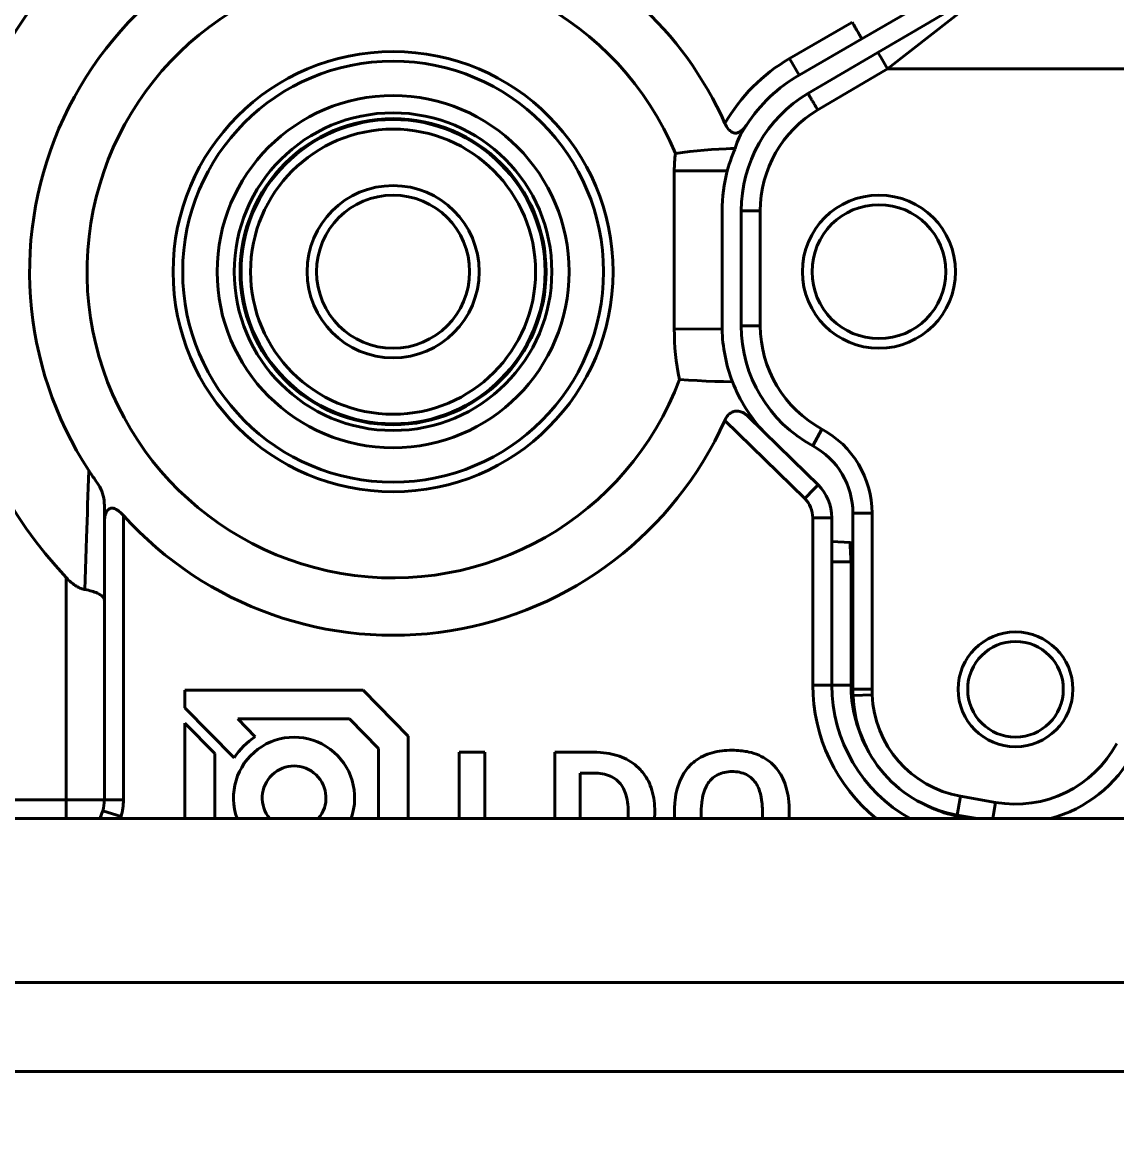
# Model space of a CAD drawing. Header units: millimetres. Extents: x 15 to 415, y 5 to 292.
# Drawn here: x 138.3 to 145.46, y 225.23 to 232.49 of the extents above; entities that cross this region are included whole.
import ezdxf

# ---------------------------------------------------------------- set-up
doc = ezdxf.new("R2010")
doc.units = ezdxf.units.MM
doc.layers.add('Annotations', color=7, linetype='Continuous')
doc.layers.add('Geometries', color=7, linetype='Continuous')
doc.styles.add('Shapr2', font='txt', dxfattribs={"height": 3.3495})
doc.dimstyles.new('ISO-25', dxfattribs={"dimtxt": 2.5, "dimasz": 2.5, "dimexe": 1.25, "dimexo": 0.625, "dimtad": 1, "dimtxsty": 'Standard', "dimcen": 2.5, "dimadec": 0, "dimazin": 0, "dimtfac": 1, "dimtmove": 0, "dimatfit": 3, "dimfxl": 1, "dimarcsym": 0})

# ---------------------------------------------------------------- blocks, each defined once
blk = doc.blocks.new('*D2')
at = {"layer": 'Annotations', "color": 0, "linetype": 'Continuous', "lineweight": 15}
for p, q in [((179.652, 228.9236), (179.652, 184.3288)), ((55.4198, 223.1803), (55.4198, 184.3288)), ((177.152, 185.5788), (57.9198, 185.5788))]:
    blk.add_line(p, q, dxfattribs=at)
at = {"layer": 'Annotations', "color": 0}
for points in [[(57.9198, 185.9955), (57.9198, 185.1621), (55.4198, 185.5788)], [(177.152, 185.1621), (177.152, 185.9955), (179.652, 185.5788)]]:
    blk.add_solid(points, dxfattribs=at)
at = {"layer": 'Defpoints', "color": 0}
for p in [(179.652, 229.5486), (55.4198, 223.8053), (55.4198, 185.5788)]:
    blk.add_point(p, dxfattribs=at)
at = {"layer": 'Annotations', "color": 0, "lineweight": 15, "insert": (117.8778, 188.2725), "char_height": 3.3495, "attachment_point": 5, "style": 'Shapr2'}
blk.add_mtext('\\A1;496,93', dxfattribs=at)

msp = doc.modelspace()

# ---------------------------------------------------------------- linework, layer by layer
at = {"layer": 'Geometries', "linetype": 'Continuous', "lineweight": 40}
for p, q in [((143.7898, 232.3859), (144.3145, 232.6898)), ((143.9585, 232.1891), (144.5307, 232.6361)), ((144.3629, 232.5709), (144.2302, 232.4932)), ((143.7256, 232.4932), (143.318, 232.2571)), ((143.7272, 232.4941), (143.7256, 232.4932)), ((144.2302, 232.4932), (143.8953, 232.2969)), ((143.3807, 232.1489), (143.7898, 232.3859)), ((143.318, 232.2571), (143.3807, 232.1489)), ((143.8953, 232.2969), (143.4383, 232.0291)), ((143.8953, 232.2969), (143.9138, 232.2653)), ((143.9138, 232.2653), (143.9585, 232.1891)), ((143.9585, 232.1891), (143.5018, 231.9215)), ((145.7319, 232.1891), (143.9585, 232.1891)), ((143.5018, 231.9215), (143.5018, 231.9215)), ((142.5647, 231.5244), (142.9113, 231.5244)), ((142.5647, 231.5244), (142.5647, 230.4908)), ((142.8769, 230.512), (142.8769, 231.262)), ((143.0019, 231.262), (143.0019, 230.512)), ((143.1269, 231.262), (143.0019, 231.262)), ((143.1269, 230.512), (143.1269, 231.262)), ((142.8771, 230.4901), (142.8769, 230.512)), ((143.0385, 230.512), (143.0019, 230.512)), ((143.1269, 230.512), (143.0385, 230.512)), ((142.5647, 230.4908), (142.8771, 230.4901)), ((143.1496, 229.8186), (143.0429, 229.9228)), ((142.8943, 229.8932), (143.4168, 229.3831)), ((143.1496, 229.8186), (143.4266, 229.5483)), ((143.4698, 229.727), (143.5292, 229.8369)), ((143.5041, 229.4726), (143.4266, 229.5483)), ((143.4785, 229.4464), (143.4168, 229.3831)), ((143.5041, 229.4726), (143.4785, 229.4464)), ((138.8404, 229.3402), (138.8404, 229.2448)), ((138.9654, 227.4149), (138.9654, 229.2722)), ((143.7319, 229.2872), (143.7319, 229.0945)), ((143.7319, 229.2872), (143.8569, 229.2872)), ((143.8569, 228.137), (143.8569, 229.2872)), ((138.8404, 229.2448), (138.8404, 229.2248)), ((138.8404, 229.2248), (138.8404, 228.7194)), ((143.4695, 229.2579), (143.4695, 228.1649)), ((143.5945, 229.2579), (143.4695, 229.2579)), ((143.5945, 229.1016), (143.5945, 229.2579)), ((143.713, 229.0955), (143.5945, 229.1017)), ((143.5945, 228.97), (143.5945, 229.1016)), ((143.7319, 229.0945), (143.713, 229.0955)), ((143.7319, 229.0945), (143.7319, 228.9693)), ((143.5945, 228.1649), (143.5945, 228.97)), ((143.5945, 228.97), (143.6311, 228.97)), ((143.6311, 228.97), (143.7195, 228.97)), ((143.7195, 228.1649), (143.7195, 228.97)), ((143.7195, 228.97), (143.7319, 228.9693)), ((143.7319, 228.9693), (143.7319, 228.137)), ((138.5904, 228.8675), (138.5904, 227.4149)), ((138.8404, 228.7194), (138.8404, 227.4149)), ((139.3669, 228.017), (139.3669, 228.1311)), ((139.3669, 228.1311), (140.5306, 228.1311)), ((140.5306, 228.1311), (140.8259, 227.8311)), ((143.5945, 228.1649), (143.4695, 228.1649)), ((143.5945, 228.1649), (143.7195, 228.1649)), ((143.7319, 228.137), (143.8569, 228.137)), ((143.7326, 228.0971), (143.8575, 228.1018)), ((139.6886, 227.6896), (139.3669, 228.017)), ((139.3669, 227.2925), (139.3669, 227.9169)), ((139.3669, 227.9169), (139.5615, 227.7185)), ((140.443, 227.9434), (139.7116, 227.9434)), ((139.7116, 227.9434), (139.8266, 227.827)), ((140.6314, 227.7511), (140.443, 227.9434)), ((140.8259, 227.8311), (140.8259, 227.2925)), ((140.6321, 227.2925), (140.6314, 227.7511)), ((139.5615, 227.7185), (139.5615, 227.2925)), ((141.1592, 227.7264), (141.3264, 227.7264)), ((141.1592, 227.2925), (141.1592, 227.7264)), ((141.3264, 227.7264), (141.3264, 227.2925)), ((141.7832, 227.2925), (141.7832, 227.7264)), ((141.7832, 227.7264), (142.0306, 227.7264)), ((141.9504, 227.5895), (141.9504, 227.2925)), ((142.0393, 227.5895), (141.9504, 227.5895)), ((138.5904, 227.4149), (137.988, 227.4149)), ((138.5904, 227.2925), (138.5904, 227.4149)), ((138.8404, 227.4149), (138.5904, 227.4149)), ((138.9654, 227.4149), (138.8404, 227.4149)), ((144.4202, 227.3516), (144.4355, 227.4387)), ((144.6642, 227.3984), (144.4355, 227.4387)), ((144.6455, 227.2925), (144.6642, 227.3984)), ((138.9493, 227.3062), (138.8297, 227.3424)), ((138.9493, 227.2925), (138.9493, 227.3062)), ((143.3162, 227.3142), (143.3164, 227.3331)), ((144.4138, 227.3156), (144.4202, 227.3516)), ((144.4138, 227.3156), (144.5449, 227.2925)), ((138.5904, 227.2925), (138.2554, 227.2925)), ((138.5904, 227.2925), (138.8084, 227.2925)), ((138.8084, 227.2925), (138.9232, 227.2925)), ((138.9404, 227.2925), (138.9232, 227.2925)), ((138.9404, 227.2925), (138.9493, 227.2925)), ((138.9493, 227.2925), (139.3669, 227.2925)), ((139.3669, 227.2925), (139.5615, 227.2925)), ((139.7083, 227.2925), (139.5615, 227.2925)), ((139.7083, 227.2925), (139.9221, 227.2925)), ((139.9221, 227.2925), (140.2385, 227.2925)), ((140.2385, 227.2925), (140.2428, 227.2925)), ((140.2428, 227.2925), (140.2517, 227.2925)), ((140.4524, 227.2925), (140.2517, 227.2925)), ((140.4524, 227.2925), (140.6321, 227.2925)), ((140.6321, 227.2925), (140.8259, 227.2925)), ((140.8259, 227.2925), (141.1592, 227.2925)), ((141.1592, 227.2925), (141.3264, 227.2925)), ((141.3264, 227.2925), (141.7832, 227.2925)), ((141.7832, 227.2925), (141.9504, 227.2925)), ((141.9504, 227.2925), (142.2617, 227.2925)), ((142.4353, 227.2925), (142.2617, 227.2925)), ((142.5668, 227.2925), (142.4353, 227.2925)), ((142.5668, 227.2925), (142.7423, 227.2925)), ((142.7423, 227.2925), (143.1399, 227.2925)), ((143.1399, 227.2925), (143.3152, 227.2925)), ((143.8843, 227.2925), (143.3152, 227.2925)), ((143.8843, 227.2925), (144.0636, 227.2925)), ((144.1058, 227.2925), (144.0636, 227.2925)), ((144.1058, 227.2925), (144.5277, 227.2925)), ((144.5277, 227.2925), (144.5449, 227.2925)), ((144.5449, 227.2925), (144.6455, 227.2925)), ((144.6455, 227.2925), (144.8059, 227.2925)), ((145.0234, 227.2925), (144.8059, 227.2925)), ((145.0234, 227.2925), (145.6022, 227.2925)), ((137.9601, 226.2216), (145.8885, 226.2216)), ((145.845, 225.6396), (137.9647, 225.6396))]:
    msp.add_line(p, q, dxfattribs=at)
at = {"layer": 'Geometries', "linetype": 'Continuous', "lineweight": 40, "flags": 128}
for points in [[(143.7272, 232.4941), (143.7321, 232.4856), (143.737, 232.4772), (143.7418, 232.4689), (143.7466, 232.4607), (143.7512, 232.4527), (143.7557, 232.445), (143.7599, 232.4376), (143.764, 232.4305), (143.7679, 232.4239), (143.7715, 232.4176), (143.7748, 232.4119), (143.7779, 232.4066), (143.7806, 232.4019), (143.783, 232.3977), (143.7851, 232.3942), (143.7868, 232.3912), (143.7881, 232.3889), (143.7891, 232.3873), (143.7896, 232.3863), (143.7898, 232.3859)], [(143.4569, 231.9976), (143.454, 232.0024), (143.4514, 232.0069), (143.449, 232.011), (143.4468, 232.0147), (143.4448, 232.018), (143.4431, 232.0209), (143.4416, 232.0234), (143.4404, 232.0254), (143.4395, 232.027), (143.4388, 232.0282), (143.4384, 232.0289), (143.4383, 232.0291)], [(143.5018, 231.9215), (143.4977, 231.9285), (143.4935, 231.9355), (143.4894, 231.9425), (143.4854, 231.9493), (143.4814, 231.9561), (143.4775, 231.9627), (143.4737, 231.9691), (143.47, 231.9753), (143.4665, 231.9813), (143.4631, 231.987), (143.4599, 231.9924), (143.4569, 231.9976)], [(143.0364, 231.8228), (143.0309, 231.8148), (143.0251, 231.8071), (143.019, 231.7998), (143.0125, 231.7931), (143.0056, 231.787), (142.9983, 231.7816), (142.9934, 231.7785), (142.9883, 231.7758), (142.983, 231.7736), (142.9775, 231.7718), (142.9717, 231.7707), (142.9658, 231.7703), (142.9597, 231.7706), (142.9535, 231.7717), (142.9475, 231.7736), (142.9416, 231.7763), (142.9358, 231.7799), (142.9301, 231.7841), (142.9247, 231.789), (142.9196, 231.7944), (142.9146, 231.8006), (142.9099, 231.8072), (142.9056, 231.8142), (142.9016, 231.8213), (142.8987, 231.827), (142.896, 231.8328)], [(143.0364, 231.8228), (143.0212, 231.7988), (143.0066, 231.7744)], [(143.0066, 231.7744), (142.9979, 231.7585), (142.9895, 231.742), (142.9817, 231.7251), (142.9762, 231.7119), (142.9709, 231.6983), (142.966, 231.6845), (142.9615, 231.6703)], [(142.572, 231.6373), (142.619, 231.6434), (142.666, 231.649), (142.7132, 231.6541), (142.7604, 231.6586), (142.8077, 231.6625), (142.8552, 231.6657), (142.9027, 231.6683)], [(142.9027, 231.6683), (142.9321, 231.6694), (142.9615, 231.6703)], [(142.9113, 231.5244), (142.9174, 231.5461), (142.9239, 231.5678), (142.931, 231.5894), (142.9386, 231.6111), (142.9468, 231.6327), (142.9555, 231.6541), (142.9593, 231.6632)], [(142.9452, 230.1454), (142.8874, 230.1465), (142.8297, 230.1483), (142.772, 230.1506), (142.7144, 230.1534), (142.6567, 230.1569), (142.5992, 230.1608)], [(143.0429, 229.9228), (143.0361, 229.9291), (143.0289, 229.9348), (143.0215, 229.9399), (143.0137, 229.9443), (143.0055, 229.9481), (142.999, 229.9504), (142.9923, 229.9523), (142.9854, 229.9536), (142.9784, 229.9543), (142.9712, 229.9543), (142.9655, 229.9538), (142.9597, 229.9529), (142.9539, 229.9514), (142.948, 229.9494), (142.9422, 229.9469), (142.9365, 229.9438), (142.9309, 229.9401), (142.9253, 229.9358), (142.92, 229.931), (142.915, 229.9258), (142.9105, 229.9204), (142.9064, 229.9148), (142.9025, 229.9088), (142.8989, 229.9026), (142.8965, 229.8979), (142.8943, 229.8932)], [(138.7385, 229.5666), (138.7366, 229.5106), (138.7348, 229.4549), (138.7329, 229.3995), (138.7311, 229.3443), (138.7293, 229.2893), (138.7276, 229.2345), (138.7258, 229.18), (138.724, 229.1257), (138.7218, 229.0576), (138.7197, 228.9899), (138.7176, 228.9224), (138.7155, 228.8552), (138.7135, 228.7883)], [(138.8404, 229.3402), (138.8401, 229.3523), (138.8392, 229.3646), (138.8387, 229.3697)], [(138.8404, 229.2248), (138.8407, 229.2362), (138.8414, 229.2475), (138.8427, 229.2585), (138.8446, 229.2692), (138.8473, 229.2796), (138.8494, 229.2858), (138.8519, 229.2919), (138.8548, 229.2976), (138.8581, 229.3029), (138.862, 229.3077), (138.8664, 229.3119), (138.8697, 229.3143), (138.8732, 229.3164), (138.8771, 229.318)], [(138.8771, 229.318), (138.8822, 229.3194), (138.8876, 229.3201), (138.8933, 229.32), (138.8992, 229.3191), (138.9052, 229.3174), (138.9112, 229.3152), (138.9172, 229.3123), (138.923, 229.309), (138.9307, 229.304), (138.9381, 229.2984), (138.9453, 229.2924), (138.9522, 229.2859), (138.9589, 229.2792), (138.9654, 229.2722)], [(143.7149, 229.0587), (143.7145, 229.0654), (143.7142, 229.0715), (143.7139, 229.077), (143.7137, 229.0818), (143.7135, 229.0859), (143.7133, 229.0893), (143.7132, 229.092), (143.7131, 229.0939), (143.713, 229.0951), (143.713, 229.0955)], [(143.7195, 228.97), (143.719, 228.9798), (143.7185, 228.9896), (143.718, 228.9993), (143.7175, 229.0087), (143.717, 229.018), (143.7165, 229.027), (143.7161, 229.0356), (143.7157, 229.0437), (143.7153, 229.0515), (143.7149, 229.0587)], [(138.5904, 228.8675), (138.5986, 228.859), (138.607, 228.8507), (138.6156, 228.8427), (138.6246, 228.8349), (138.6339, 228.8274), (138.6434, 228.8204), (138.6506, 228.8154), (138.658, 228.8107), (138.6655, 228.8064), (138.6733, 228.8023), (138.6811, 228.7986), (138.689, 228.7953), (138.6951, 228.7931), (138.7012, 228.7912), (138.7074, 228.7896), (138.7135, 228.7883)], [(138.7135, 228.7883), (138.7252, 228.7861), (138.7364, 228.7836), (138.7472, 228.781), (138.7575, 228.7782), (138.7672, 228.7752)], [(138.7672, 228.7752), (138.777, 228.7719), (138.7861, 228.7684), (138.7946, 228.7648), (138.8024, 228.761), (138.8095, 228.7571), (138.8159, 228.7531), (138.8216, 228.749), (138.8266, 228.7449), (138.8308, 228.7406), (138.8343, 228.7363), (138.837, 228.7319), (138.8389, 228.7275), (138.84, 228.7231), (138.8404, 228.7187)], [(143.2201, 227.634), (143.2092, 227.6453), (143.1978, 227.6559), (143.1859, 227.6659), (143.1735, 227.6752), (143.1606, 227.6838), (143.1472, 227.6918), (143.1333, 227.6991), (143.1191, 227.7058), (143.1027, 227.7124), (143.0861, 227.7182), (143.0691, 227.7232), (143.052, 227.7274), (143.0411, 227.7297), (143.0302, 227.7317), (143.0192, 227.7334), (143.0082, 227.7348), (142.9969, 227.7361), (142.9839, 227.7372), (142.9702, 227.738), (142.9557, 227.7386), (142.9406, 227.7388), (142.9249, 227.7385), (142.9087, 227.7378), (142.893, 227.7367), (142.8771, 227.735), (142.8609, 227.7328), (142.8447, 227.73), (142.8283, 227.7266), (142.8128, 227.7227), (142.7974, 227.7181), (142.7824, 227.713), (142.7675, 227.7071), (142.753, 227.7005), (142.7388, 227.6932), (142.7249, 227.6852), (142.7115, 227.6765), (142.6986, 227.6671), (142.6893, 227.6596), (142.6802, 227.6516), (142.6715, 227.6434), (142.6673, 227.6391), (142.6652, 227.637), (142.6641, 227.6359), (142.6636, 227.6353), (142.6634, 227.6351), (142.6632, 227.6349), (142.6632, 227.6349), (142.6631, 227.6348), (142.6631, 227.6348), (142.6631, 227.6348)], [(142.0306, 227.7264), (142.0332, 227.7264), (142.0357, 227.7264), (142.0396, 227.7264), (142.0467, 227.7263), (142.0593, 227.7259), (142.0818, 227.7245), (142.1018, 227.7227), (142.1217, 227.7201), (142.1394, 227.7171), (142.157, 227.7135), (142.1744, 227.7093), (142.1917, 227.7043), (142.2071, 227.6992), (142.2224, 227.6934), (142.2373, 227.687), (142.2519, 227.68), (142.266, 227.6723), (142.2798, 227.6641), (142.2931, 227.6552), (142.306, 227.6456), (142.3185, 227.6354), (142.3305, 227.6245)], [(142.3305, 227.6245), (142.3305, 227.6245), (142.3305, 227.6245), (142.3305, 227.6245), (142.3305, 227.6244), (142.3305, 227.6244), (142.3305, 227.6244), (142.3305, 227.6244), (142.3306, 227.6244), (142.3306, 227.6243), (142.3307, 227.6242), (142.331, 227.624), (142.3314, 227.6236), (142.3323, 227.6228), (142.334, 227.621), (142.3375, 227.6176), (142.3442, 227.6105), (142.3508, 227.6032), (142.3571, 227.5958), (142.3651, 227.5855), (142.3728, 227.5749), (142.3799, 227.5641), (142.388, 227.5507), (142.3953, 227.5369), (142.402, 227.5229), (142.4081, 227.5085), (142.4135, 227.4938), (142.4188, 227.4772), (142.4234, 227.4602), (142.4273, 227.4432), (142.4304, 227.4259), (142.4329, 227.4085), (142.4348, 227.3914), (142.4361, 227.3742), (142.4368, 227.3569), (142.4371, 227.3397)], [(142.6631, 227.6348), (142.6533, 227.6238), (142.6441, 227.6125), (142.6355, 227.6007), (142.6275, 227.5886), (142.62, 227.5761), (142.6131, 227.5635), (142.6068, 227.5506), (142.601, 227.5374), (142.5957, 227.5239), (142.5896, 227.5061), (142.5842, 227.488), (142.5797, 227.4697), (142.5758, 227.4512), (142.5727, 227.4325), (142.5702, 227.4138), (142.5683, 227.395), (142.5674, 227.384), (142.5667, 227.3722), (142.5661, 227.3596), (142.5657, 227.3464), (142.5656, 227.3327), (142.5658, 227.3184), (142.5662, 227.3037), (142.5667, 227.2925)], [(142.7916, 227.5322), (142.7992, 227.5416), (142.8075, 227.5504), (142.8163, 227.5585), (142.8257, 227.5659), (142.8358, 227.5727), (142.8464, 227.5786), (142.8573, 227.5838), (142.8686, 227.5881), (142.8801, 227.5917), (142.8919, 227.5945), (142.904, 227.5967), (142.9164, 227.5982), (142.9291, 227.5992), (142.9419, 227.5995), (142.9546, 227.5992), (142.9671, 227.5983), (142.9792, 227.5969), (142.991, 227.5949), (143.0025, 227.5922), (143.0139, 227.5888), (143.0249, 227.5846), (143.0357, 227.5797), (143.0462, 227.574), (143.0561, 227.5675), (143.0655, 227.5604), (143.0742, 227.5525), (143.0824, 227.544), (143.0899, 227.5348), (143.0969, 227.5251), (143.1032, 227.515), (143.1089, 227.5045), (143.114, 227.4937), (143.1185, 227.4826), (143.1225, 227.4714), (143.126, 227.4599), (143.1298, 227.4452), (143.133, 227.4304), (143.1355, 227.4153), (143.1375, 227.4003), (143.1386, 227.3906), (143.1394, 227.381), (143.14, 227.3714), (143.1406, 227.3611), (143.141, 227.3499), (143.1412, 227.3379), (143.1412, 227.3253), (143.1408, 227.3107), (143.1401, 227.2955), (143.1399, 227.2925)], [(143.3156, 227.3681), (143.315, 227.3785), (143.3132, 227.4012), (143.3106, 227.4238), (143.3079, 227.4415), (143.3047, 227.4591), (143.3008, 227.4765), (143.2962, 227.4936), (143.2915, 227.5091), (143.2862, 227.5243), (143.2803, 227.5392), (143.2737, 227.5539), (143.2665, 227.5683), (143.2599, 227.5801), (143.2529, 227.5915), (143.2454, 227.6027), (143.2395, 227.6108), (143.2333, 227.6188), (143.2268, 227.6265), (143.2235, 227.6303), (143.2218, 227.6322), (143.221, 227.6331), (143.2206, 227.6336), (143.2203, 227.6338), (143.2202, 227.6339), (143.2202, 227.634), (143.2201, 227.634), (143.2201, 227.634), (143.2201, 227.634)], [(142.2635, 227.3355), (142.2633, 227.3517), (142.2625, 227.368), (142.2612, 227.3843), (142.2593, 227.4005), (142.2566, 227.4166), (142.2533, 227.4324), (142.2502, 227.4442), (142.2466, 227.4559), (142.2424, 227.4673), (142.2377, 227.4785), (142.2324, 227.4894), (142.2265, 227.4999), (142.22, 227.51), (142.2128, 227.5196), (142.205, 227.5287), (142.1965, 227.5373), (142.1874, 227.5453), (142.1778, 227.5525), (142.1678, 227.559), (142.1574, 227.5648), (142.1465, 227.5699), (142.1352, 227.5744), (142.122, 227.5787), (142.1086, 227.5823), (142.0949, 227.585), (142.0811, 227.5871), (142.0671, 227.5884), (142.0532, 227.5892), (142.0393, 227.5895)], [(142.745, 227.4024), (142.7463, 227.4117), (142.7489, 227.4271), (142.7521, 227.4424), (142.756, 227.4575), (142.76, 227.4705), (142.7647, 227.4834), (142.7701, 227.4959), (142.7747, 227.5054), (142.7798, 227.5146), (142.7854, 227.5236), (142.7885, 227.5279), (142.7902, 227.5303), (142.791, 227.5314), (142.7913, 227.5319), (142.7915, 227.5321), (142.7916, 227.5322), (142.7916, 227.5322), (142.7916, 227.5322), (142.7916, 227.5322)], [(142.741, 227.3331), (142.7413, 227.3541), (142.7424, 227.3752), (142.7443, 227.3962), (142.745, 227.4024)], [(138.8297, 227.3424), (138.8264, 227.3325), (138.8228, 227.3226), (138.8187, 227.313), (138.8142, 227.3035), (138.8094, 227.2943), (138.8084, 227.2925)], [(138.9404, 227.2925), (138.9422, 227.2951), (138.9493, 227.3062)], [(142.2617, 227.2925), (142.2627, 227.3062), (142.2633, 227.3209), (142.2635, 227.3355)], [(142.4371, 227.3397), (142.4368, 227.3213), (142.436, 227.3028), (142.4354, 227.2925)], [(142.7423, 227.2925), (142.7413, 227.3111), (142.741, 227.3331)], [(143.3153, 227.2925), (143.316, 227.3093), (143.3162, 227.3142)], [(143.3164, 227.3331), (143.3161, 227.3557), (143.3156, 227.3681)]]:
    msp.add_lwpolyline(points, dxfattribs=at)
at = {"layer": 'Geometries', "linetype": 'Continuous', "lineweight": 40}
for centre, radius in [((140.7272, 230.8649), 1.4375), ((140.7272, 230.8649), 1.375), ((140.7272, 230.8649), 1.15), ((140.7272, 230.8649), 1.0375), ((140.7272, 230.8649), 1), ((140.7272, 230.8649), 0.9937), ((140.7272, 230.8649), 0.9312), ((140.7272, 230.8649), 0.5625), ((140.7272, 230.8649), 0.5), ((143.9022, 230.8649), 0.5), ((143.9022, 230.8649), 0.4375), ((144.7944, 228.137), 0.375), ((144.7944, 228.137), 0.3125)]:
    msp.add_circle(centre, radius, dxfattribs=at)
for centre, radius, start, end in [((140.7272, 230.8649), 4.5, 93.92989, 182.02333), ((140.7272, 230.8649), 3.9627, 94.21608, 226.08086), ((140.7272, 230.8649), 2.925, 95.71607, 223.07031), ((140.7272, 230.8649), 2.375, 96.78788, 213.14237), ((140.7272, 230.8649), 2.375, 24.04873, 71.32609), ((140.7272, 230.8649), 2, 22.71913, 339.38758), ((143.8944, 231.262), 1.15, 120.07856, 150.24194), ((143.8944, 231.262), 1.025, 120.07856, 146.8298), ((143.8944, 231.262), 0.8925, 120.73449, 180), ((143.8944, 231.262), 0.7675, 120.76323, 180), ((143.4397, 231.5244), 0.5, 163.03272, 163.88209), ((143.4397, 231.5244), 0.875, 172.58458, 180), ((143.8944, 231.262), 1.0175, 165.05276, 180), ((143.8944, 230.512), 0.8925, 180, 241.59096), ((143.8944, 230.512), 0.7675, 180, 241.59096), ((144.0988, 230.4843), 1.5341, 179.75439, 192.1704), ((143.8944, 230.512), 1.0175, 181.23368, 201.11538), ((143.8944, 230.512), 1.0175, 201.11547, 223.0083), ((140.7272, 230.8649), 2.375, 222.11556, 335.84881), ((143.2319, 229.2872), 0.625, 0, 61.59096), ((143.2319, 229.2872), 0.5, 0, 61.59096), ((140.7272, 230.8649), 2.375, 213.14237, 215.51101), ((138.5904, 229.3402), 0.25, 6.78865, 35.50983), ((143.2945, 229.2579), 0.3, 0, 45.68773), ((143.2945, 229.2579), 0.175, 0, 45.68773), ((144.5945, 228.1649), 1.125, 180, 230.85113), ((144.5945, 228.1649), 1, 180, 240.74422), ((144.5945, 228.1649), 0.875, 180, 207.12967), ((144.7944, 228.137), 1.0625, 180, 182.15318), ((144.7944, 228.137), 0.9375, 180, 182.15318), ((144.5571, 228.1281), 0.7, 182.15318, 260), ((144.5571, 228.1281), 0.825, 182.15318, 204.27983), ((140.0803, 227.428), 0.3959, 339.98816, 200.01184), ((140.0835, 227.431), 0.472, 122.96441, 146.78164), ((144.5571, 228.1281), 0.825, 204.27983, 243.09106), ((144.7944, 228.137), 0.75, 260.00046, 331.92808), ((144.7944, 228.137), 0.875, 285.17187, 331.92806), ((140.0803, 227.428), 0.2083, 319.42217, 220.57783), ((138.5904, 227.4149), 0.25, 343.14446, 0), ((138.5904, 227.4149), 0.375, 343.14446, 0), ((144.5945, 228.1649), 0.875, 241.99856, 265.62188), ((144.5571, 228.1281), 0.825, 243.09106, 260)]:
    msp.add_arc(centre, radius, start, end, dxfattribs=at)

# ---------------------------------------------------------------- dimensions: what is measured, and where the dimension line sits
at = {"layer": 'Annotations', "linetype": 'Continuous', "lineweight": 15}
dim = msp.add_linear_dim(base=(55.4198, 185.5788), p1=(179.652, 229.5486), p2=(55.4198, 223.8053), dimstyle='ISO-25', override={"dimscale": 1, "dimgap": 0.7, "dimdec": 2, "dimlfac": 4, "dimrnd": 0.01, "dimzin": 8, "dimdsep": 44, "dimtxsty": 'Shapr2', "dimse1": 0, "dimse2": 0, "dimadec": 2, "dimtol": 0, "dimlim": 0, "dimtp": 0, "dimtm": 0, "dimtfac": 0.6, "dimtdec": 8, "dimfrac": 2, "dimtolj": 1, "dimlwd": 15, "dimlwe": 15}, dxfattribs=at)
dim.commit()
dim.dimension.update_dxf_attribs({"geometry": '*D2', "text_midpoint": (117.8778, 185.5788), "dimtype": 160})

doc.saveas('drawing.dxf')
